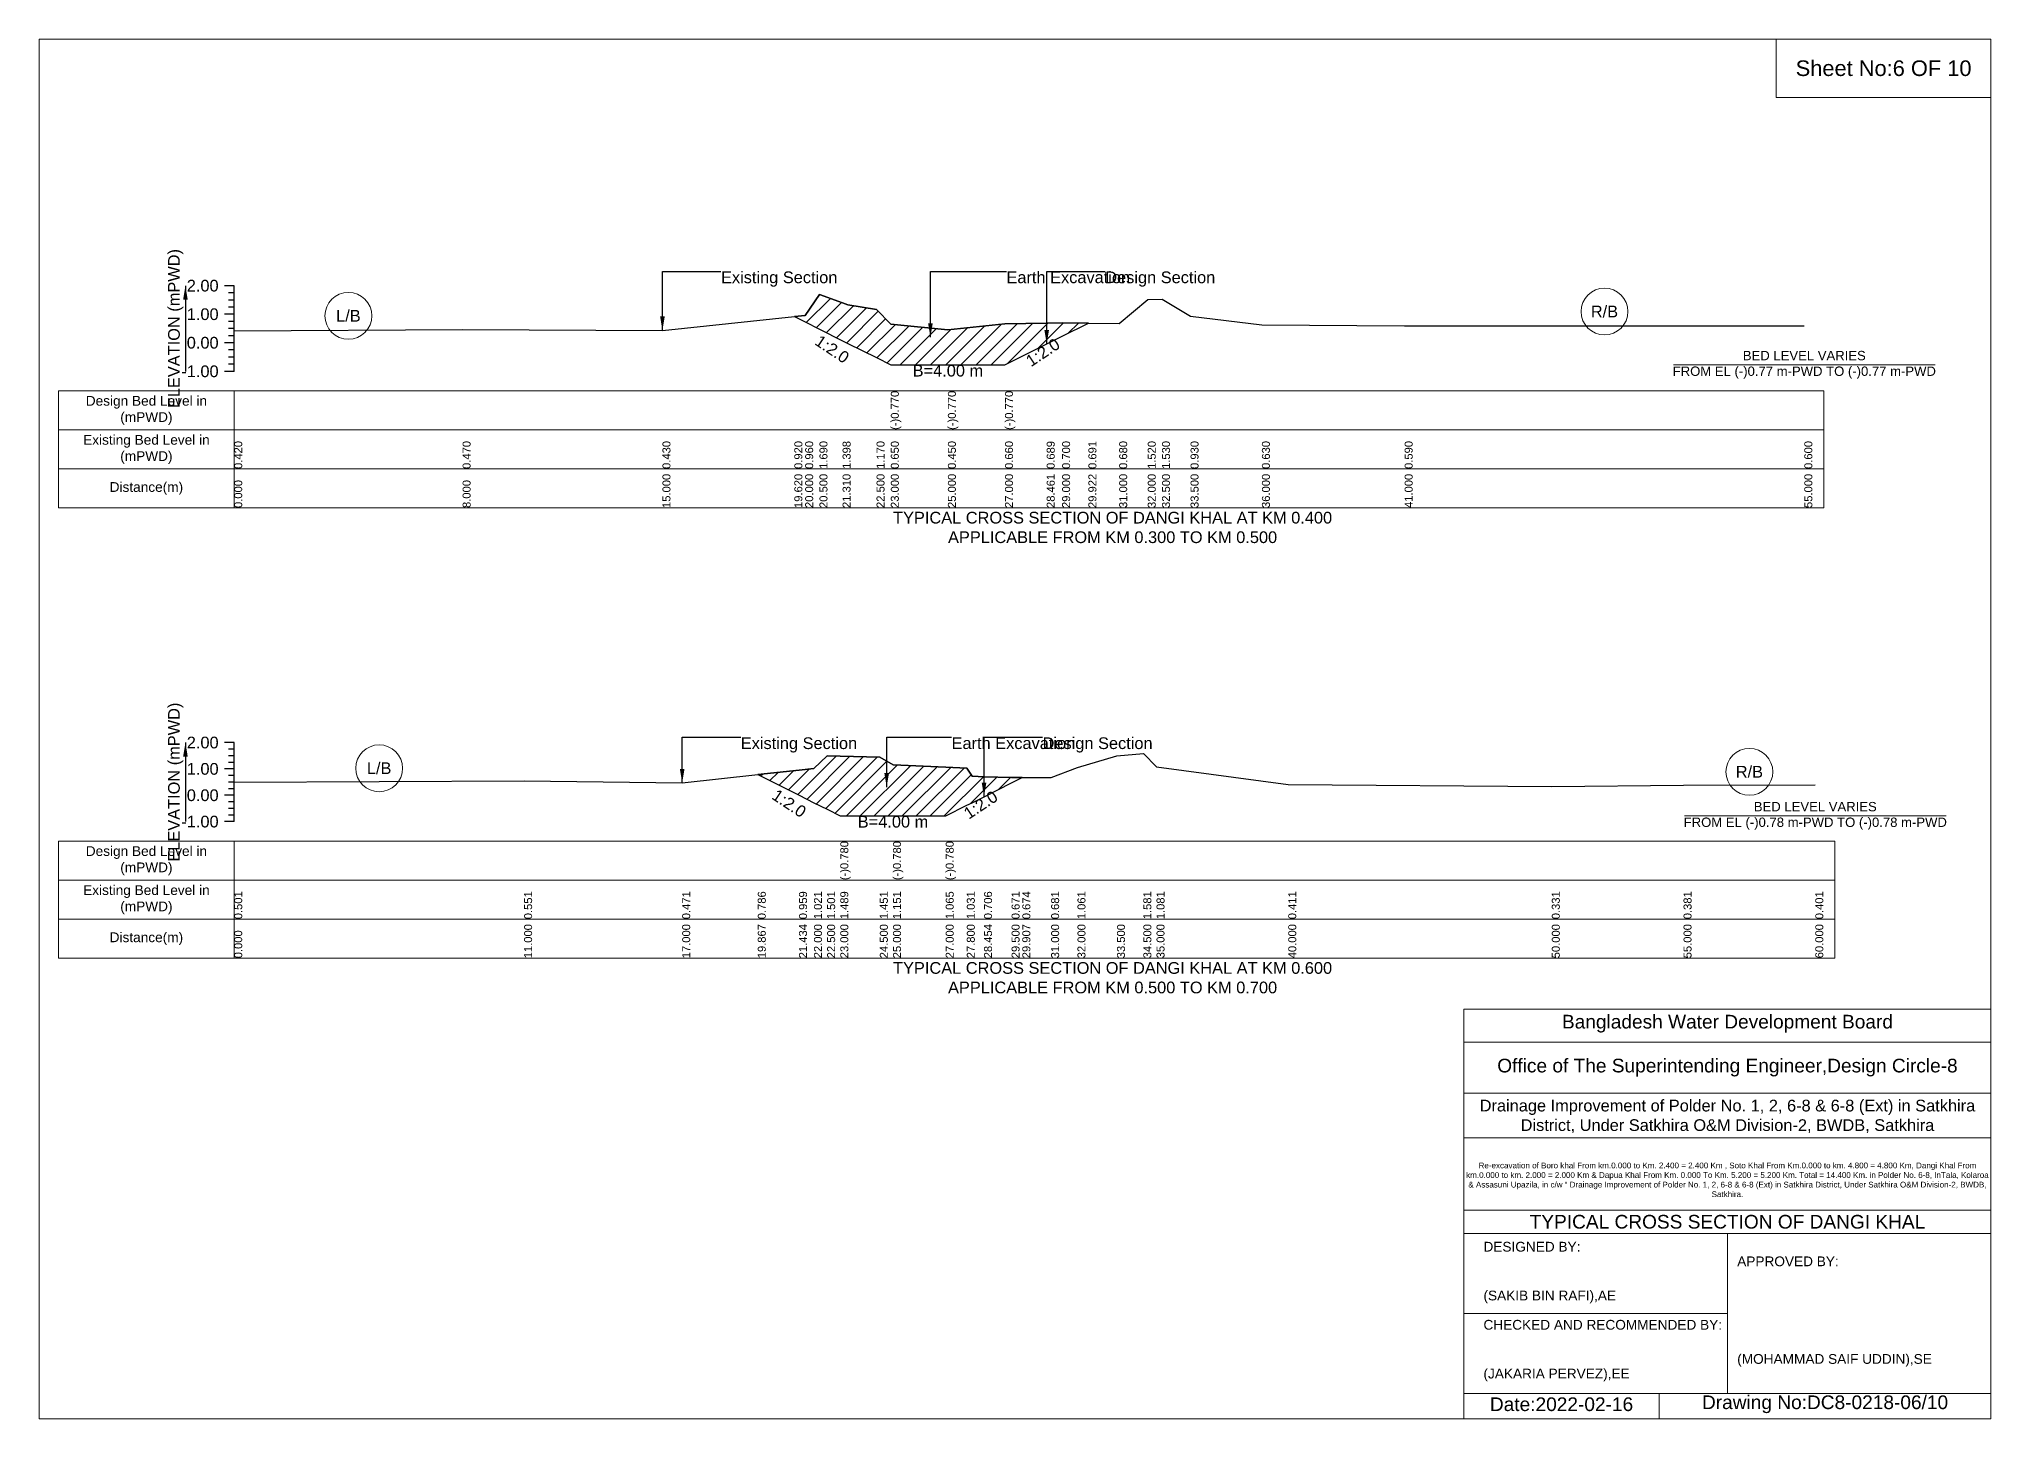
# Model space of a CAD drawing. Header units: inches. Extents: x 91000 to 408000, y -5656 to 0.
# Drawn here: x 280000 to 288000, y -5656 to 0 of the extents above; entities that cross this region are included whole.
import ezdxf

# ---------------------------------------------------------------- set-up
doc = ezdxf.new("R2010")
doc.units = ezdxf.units.IN
doc.header["$LTSCALE"] = 7
doc.header["$MEASUREMENT"] = 0
for name, color, linetype, lineweight in [('Cross section Data Border', 7, 'Continuous', 9), ('Cross Section Labels', 7, 'Continuous', 9), ('Existing_Bed_Level for Xsection', 7, 'Continuous', 25)]:
    doc.layers.add(name, color=color, linetype=linetype, lineweight=lineweight)
doc.styles.get("Standard").update_dxf_attribs({"font": 'arial.ttf'})
doc.dimstyles.get("Standard").update_dxf_attribs({"dimtxt": 45, "dimasz": 58, "dimexe": 0.18, "dimexo": 0.0625, "dimgap": 0.09, "dimtad": 0, "dimtih": 1, "dimtoh": 1, "dimdec": 4, "dimzin": 0, "dimdsep": 46, "dimtxsty": 'Standard', "dimcen": 0.09, "dimadec": 0, "dimazin": 0, "dimtfac": 1, "dimtdec": 4, "dimtofl": 0, "dimtmove": 0, "dimatfit": 3, "dimfxl": 1, "dimtolj": 1, "dimtzin": 0, "dimarcsym": 0})

msp = doc.modelspace()

# ---------------------------------------------------------------- hatches: boundary and pattern name
at = {"layer": 'Existing_Bed_Level for Xsection'}
h = msp.add_hatch(dxfattribs=at)
h.set_pattern_fill('ANSI31', color=256, scale=351, style=0)
h.paths.add_polyline_path([(283095.59406, -1137.52703), (283140, -1159.73), (283198.5, -1188.98), (283293.29703, -1236.37851), (283315.5, -1247.48), (283432.5, -1305.98), (283491, -1335.23), (283725, -1335.23), (283959, -1335.23), (284129.91176, -1249.77412), (284193, -1218.23), (284300.82353, -1164.31824), (284193, -1163.24), (284129.91176, -1164.50176), (283959, -1167.92), (283725, -1192.49), (283491, -1169.09), (283432.5, -1108.25), (283315.5, -1089.53), (283293.29703, -1081.53693), (283198.5, -1047.41), (283140, -1132.82)])
h = msp.add_hatch(dxfattribs=at)
h.set_pattern_fill('ANSI31', color=256, scale=324, style=0)
h.paths.add_polyline_path([(282945.65902, -3014.81751), (283114.82951, -3099.40275), (283176, -3129.988), (283230, -3156.988), (283284, -3183.988), (283446, -3183.988), (283500, -3183.988), (283716, -3183.988), (283802.4, -3140.788), (283824, -3129.988), (283873.00135, -3105.48732), (283986, -3048.988), (284030.0027, -3026.98665), (283986, -3027.28), (283873.00135, -3023.51338), (283824, -3021.88), (283802.4, -2988.4), (283716, -2984.69714), (283500, -2975.44), (283446, -2943.04), (283284, -2938.99), (283230, -2937.64), (283176, -2989.48), (283114.82951, -2996.20875)])

# ---------------------------------------------------------------- linework, layer by layer
at = {"layer": 'Cross section Data Border'}
for points in [[(280080, -1442.14), (287315, -1442.14), (287315, -1922.14), (280080, -1922.14)], [(280080, -3287.748), (287360, -3287.748), (287360, -3767.748), (280080, -3767.748)]]:
    msp.add_lwpolyline(points, close=True, dxfattribs=at)
for points in [[(280800, -1442.14), (280800, -1922.14)], [(280080, -1602.14), (287315, -1602.14)], [(280080, -1762.14), (287315, -1762.14)], [(280800, -3287.748), (280800, -3767.748)], [(280080, -3447.748), (287360, -3447.748)], [(280080, -3607.748), (287360, -3607.748)]]:
    msp.add_lwpolyline(points, dxfattribs=at)
at = {"layer": 'Cross Section Labels'}
for points in [[(280000, 0), (288000, 0), (288000, -5656), (280000, -5656)], [(287120, 0), (288000, 0), (288000, -240), (287120, -240)]]:
    msp.add_lwpolyline(points, close=True, dxfattribs=at)
for points in [[(286699.19427, -1335.23), (287770.80573, -1335.23)], [(286744.19427, -3183.988), (287815.80573, -3183.988)], [(285840, -5656), (285840, -3976), (288000, -3976)], [(285840, -4112), (288000, -4112)], [(285840, -4320), (288000, -4320)], [(285840, -4504), (288000, -4504)], [(285840, -4800), (288000, -4800)], [(285840, -4896), (288000, -4896)], [(286920, -4896), (286920, -5552)], [(285840, -5224), (286920, -5224)], [(285840, -5552), (288000, -5552)], [(286640, -5552), (286640, -5656)]]:
    msp.add_lwpolyline(points, dxfattribs=at)
for centre in [(281268, -1134.575), (286416, -1117.025), (281394, -2988.94), (287010, -3003.52)]:
    msp.add_circle(centre, 96, dxfattribs=at)
at = {"layer": 'Existing_Bed_Level for Xsection'}
for points in [[(280800, -1011.14), (280760, -1011.14)], [(280800, -1362.14), (280800, -1245.14), (280800, -1128.14), (280800, -1011.14)], [(280800, -1040.39), (280776, -1040.39)], [(280800, -1069.64), (280776, -1069.64)], [(280800, -1098.89), (280776, -1098.89)], [(280800, -1196), (281736, -1190.15), (282555, -1194.83), (283095.59406, -1137.52703), (283140, -1132.82), (283198.5, -1047.41), (283293.29703, -1081.53693), (283315.5, -1089.53), (283432.5, -1108.25), (283491, -1169.09), (283491, -1169.09), (283725, -1192.49), (283725, -1192.49), (283959, -1167.92), (283959, -1167.92), (284129.91176, -1164.50176), (284193, -1163.24), (284300.82353, -1164.31824), (284427, -1165.58), (284544, -1067.3), (284602.5, -1066.13), (284719.5, -1136.33), (285012, -1171.43), (285597, -1176.11), (287235, -1174.94)], [(280800, -1128.14), (280760, -1128.14)], [(280800, -1157.39), (280776, -1157.39)], [(280800, -1186.64), (280776, -1186.64)], [(280800, -1245.14), (280760, -1245.14)], [(280800, -1215.89), (280776, -1215.89)], [(280800, -1274.39), (280776, -1274.39)], [(280800, -1303.64), (280776, -1303.64)], [(280800, -1332.89), (280776, -1332.89)], [(280800, -1362.14), (280760, -1362.14)], [(280800, -2883.748), (280760, -2883.748)], [(280800, -2910.748), (280776, -2910.748)], [(280800, -2937.748), (280776, -2937.748)], [(280800, -3207.748), (280800, -3099.748), (280800, -2991.748), (280800, -2883.748)], [(280800, -3045.64), (281988, -3040.24), (282636, -3048.88), (282945.65902, -3014.81751), (283114.82951, -2996.20875), (283176, -2989.48), (283230, -2937.64), (283284, -2938.99), (283284, -2938.99), (283446, -2943.04), (283500, -2975.44), (283500, -2975.44), (283716, -2984.69714), (283716, -2984.69714), (283802.4, -2988.4), (283824, -3021.88), (283873.00135, -3023.51338), (283986, -3027.28), (284030.0027, -3026.98665), (284148, -3026.2), (284256, -2985.16), (284418, -2937.64), (284526, -2929), (284580, -2983), (285120, -3055.36), (286200, -3064), (286740, -3058.6), (287280, -3056.44)], [(280800, -2991.748), (280760, -2991.748)], [(280800, -2964.748), (280776, -2964.748)], [(280800, -3018.748), (280776, -3018.748)], [(280800, -3099.748), (280760, -3099.748)], [(280800, -3045.748), (280776, -3045.748)], [(280800, -3072.748), (280776, -3072.748)], [(280800, -3126.748), (280776, -3126.748)], [(280800, -3153.748), (280776, -3153.748)], [(280800, -3180.748), (280776, -3180.748)], [(280800, -3207.748), (280760, -3207.748)]]:
    msp.add_lwpolyline(points, dxfattribs=at)
for points in [[(283095.59406, -1137.52703), (283095.59406, -1137.52703), (283140, -1159.73), (283198.5, -1188.98), (283293.29703, -1236.37851), (283315.5, -1247.48), (283432.5, -1305.98), (283491, -1335.23), (283491, -1335.23), (283725, -1335.23), (283725, -1335.23), (283959, -1335.23), (283959, -1335.23), (284129.91176, -1249.77412), (284193, -1218.23), (284300.82353, -1164.31824), (284300.82353, -1164.31824), (284300.82353, -1164.31824), (284193, -1163.24), (284129.91176, -1164.50176), (283959, -1167.92), (283959, -1167.92), (283725, -1192.49), (283725, -1192.49), (283491, -1169.09), (283491, -1169.09), (283432.5, -1108.25), (283315.5, -1089.53), (283293.29703, -1081.53693), (283198.5, -1047.41), (283140, -1132.82), (283095.59406, -1137.52703)], [(282945.65902, -3014.81751), (282945.65902, -3014.81751), (283114.82951, -3099.40275), (283176, -3129.988), (283230, -3156.988), (283284, -3183.988), (283284, -3183.988), (283446, -3183.988), (283500, -3183.988), (283500, -3183.988), (283716, -3183.988), (283716, -3183.988), (283802.4, -3140.788), (283824, -3129.988), (283873.00135, -3105.48732), (283986, -3048.988), (284030.0027, -3026.98665), (284030.0027, -3026.98665), (284030.0027, -3026.98665), (283986, -3027.28), (283873.00135, -3023.51338), (283824, -3021.88), (283802.4, -2988.4), (283716, -2984.69714), (283716, -2984.69714), (283500, -2975.44), (283500, -2975.44), (283446, -2943.04), (283284, -2938.99), (283284, -2938.99), (283230, -2937.64), (283176, -2989.48), (283114.82951, -2996.20875), (282945.65902, -3014.81751)]]:
    msp.add_lwpolyline(points, close=True, dxfattribs=at)

# ---------------------------------------------------------------- texts
at = {"layer": 'Cross section Data Border', "char_height": 40, "width": 640, "attachment_point": 5}
for s, insert in [('Design Bed Level in (mPWD)', (280440, -1522.14)), ('Existing Bed Level in (mPWD)', (280440, -1682.14)), ('Distance(m)', (280440, -1842.14)), ('Design Bed Level in (mPWD)', (280440, -3367.748)), ('Existing Bed Level in (mPWD)', (280440, -3527.748)), ('Distance(m)', (280440, -3687.748))]:
    msp.add_mtext(s, dxfattribs=dict(at, insert=insert))
at = {"layer": 'Cross Section Labels'}
for s, insert, char_height, attachment_point in [('Sheet No:6 OF 10', (287560, -120), 64, 5), ('Existing Section', (282795, -952.64), 48, 1), ('Earth Excavation', (283965, -952.64), 48, 1), ('Design Section', (284369.91176, -952.64), 48, 1), ('L/B', (281268, -1134.575), 48, 5), ('R/B', (286416, -1117.025), 48, 5), ('BED LEVEL VARIES ^JFROM EL (-)0.77 m-PWD TO (-)0.77 m-PWD', (287235, -1335.23), 38.4, 5), ('B=4.00 m', (283725, -1335.23), 48, 2), ('TYPICAL CROSS SECTION OF DANGI KHAL AT KM 0.400^JAPPLICABLE FROM KM 0.300 TO KM 0.500', (284400, -2002.14), 48, 5), ('Existing Section', (282876, -2862.148), 48, 1), ('Earth Excavation', (283740, -2862.148), 48, 1), ('Design Section', (284113.00135, -2862.148), 48, 1), ('L/B', (281394, -2988.94), 48, 5), ('R/B', (287010, -3003.52), 48, 5), ('B=4.00 m', (283500, -3183.988), 48, 2), ('BED LEVEL VARIES ^JFROM EL (-)0.78 m-PWD TO (-)0.78 m-PWD', (287280, -3183.988), 38.4, 5), ('TYPICAL CROSS SECTION OF DANGI KHAL AT KM 0.600^JAPPLICABLE FROM KM 0.500 TO KM 0.700', (284400, -3847.748), 48, 5), ('Bangladesh Water Development Board', (286920, -4036), 56, 5), ('Office of The Superintending Engineer,Design Circle-8', (286920, -4216), 56, 5)]:
    msp.add_mtext(s, dxfattribs=dict(at, insert=insert, char_height=char_height, attachment_point=attachment_point))
at = {"layer": 'Cross Section Labels', "char_height": 48, "attachment_point": 2}
for insert, rotation in [((283264.04703, -1251.00351), 326.309932474), ((284100.66176, -1264.39912), 33.690067526), ((283087.82951, -3112.90275), 326.309932474), ((283846.00135, -3118.98732), 33.690067526)]:
    msp.add_mtext('1:2.0', dxfattribs=dict(at, insert=insert, rotation=rotation))
at = {"layer": 'Cross Section Labels'}
for s, insert, char_height, width, attachment_point in [('Drainage Improvement of Polder No. 1, 2, 6-8 & 6-8 (Ext) in Satkhira District, Under Satkhira O&M Division-2, BWDB, Satkhira', (286920, -4416), 48, 2240, 5), ('Re-excavation of Boro khal From km.0.000 to Km. 2.400 = 2.400 Km , Soto Khal From Km.0.000 to km. 4.800 = 4.800 Km, Dangi Khal From km.0.000 to km. 2.000 = 2.000 Km & Dapua Khal From Km. 0.000 To Km. 5.200 = 5.200 Km. Total = 14.400 Km. in Polder No. 6-8, InTala, Kolaroa & Assasuni Upazila, in c/w “ Drainage Improvement of Polder No. 1, 2, 6-8 & 6-8 (Ext) in Satkhira District, Under Satkhira O&M Division-2, BWDB, Satkhira.', (286920, -4676), 23.56497918, 2160, 5), ('TYPICAL CROSS SECTION OF DANGI KHAL', (286920, -4848), 56, 2240, 5), ('DESIGNED BY:^J^J^J(SAKIB BIN RAFI),AE', (285920, -5056), 40, 1120, 4), ('APPROVED BY:^J^J^J^J^J^J(MOHAMMAD SAIF UDDIN),SE', (286960, -5216), 40, 1120, 4), ('CHECKED AND RECOMMENDED BY:^J^J^J(JAKARIA PERVEZ),EE', (285920, -5376), 40, 1120, 4), ('Date:2022-02-16', (286240, -5596), 56, 1120, 5), ('Drawing No:DC8-0218-06/10', (287320, -5596), 56, 1760, 5)]:
    msp.add_mtext(s, dxfattribs=dict(at, insert=insert, char_height=char_height, width=width, attachment_point=attachment_point))
at = {"layer": 'Existing_Bed_Level for Xsection', "rotation": 90}
for s, insert, char_height, attachment_point in [('ELEVATION (mPWD)', (280560, -1186.64), 48, 5), ('(-)0.770', (283491, -1602.14), 32.8, 1), ('(-)0.770', (283725, -1602.14), 32.8, 1), ('(-)0.770', (283959, -1602.14), 32.8, 1), ('0.420', (280800, -1762.14), 32.8, 1), ('0.470', (281736, -1762.14), 32.8, 1), ('0.430', (282555, -1762.14), 32.8, 1), ('0.920', (283095.59406, -1762.14), 32.8, 1), ('0.960', (283140, -1762.14), 32.8, 1), ('1.690', (283198.5, -1762.14), 32.8, 1), ('1.398', (283293.29703, -1762.14), 32.8, 1), ('1.170', (283432.5, -1762.14), 32.8, 1), ('0.650', (283491, -1762.14), 32.8, 1), ('0.450', (283725, -1762.14), 32.8, 1), ('0.660', (283959, -1762.14), 32.8, 1), ('0.689', (284129.91176, -1762.14), 32.8, 1), ('0.700', (284193, -1762.14), 32.8, 1), ('0.691', (284300.82353, -1762.14), 32.8, 1), ('0.680', (284427, -1762.14), 32.8, 1), ('1.520', (284544, -1762.14), 32.8, 1), ('1.530', (284602.5, -1762.14), 32.8, 1), ('0.930', (284719.5, -1762.14), 32.8, 1), ('0.630', (285012, -1762.14), 32.8, 1), ('0.590', (285597, -1762.14), 32.8, 1), ('0.600', (287235, -1762.14), 32.8, 1), ('0.000', (280800, -1922.14), 32.8, 1), ('8.000', (281736, -1922.14), 32.8, 1), ('15.000', (282555, -1922.14), 32.8, 1), ('19.620', (283095.59406, -1922.14), 32.8, 1), ('20.000', (283140, -1922.14), 32.8, 1), ('20.500', (283198.5, -1922.14), 32.8, 1), ('21.310', (283293.29703, -1922.14), 32.8, 1), ('22.500', (283432.5, -1922.14), 32.8, 1), ('23.000', (283491, -1922.14), 32.8, 1), ('25.000', (283725, -1922.14), 32.8, 1), ('27.000', (283959, -1922.14), 32.8, 1), ('28.461', (284129.91176, -1922.14), 32.8, 1), ('29.000', (284193, -1922.14), 32.8, 1), ('29.922', (284300.82353, -1922.14), 32.8, 1), ('31.000', (284427, -1922.14), 32.8, 1), ('32.000', (284544, -1922.14), 32.8, 1), ('32.500', (284602.5, -1922.14), 32.8, 1), ('33.500', (284719.5, -1922.14), 32.8, 1), ('36.000', (285012, -1922.14), 32.8, 1), ('41.000', (285597, -1922.14), 32.8, 1), ('55.000', (287235, -1922.14), 32.8, 1), ('ELEVATION (mPWD)', (280560, -3045.748), 48, 5), ('(-)0.780', (283284, -3447.748), 32.8, 1), ('(-)0.780', (283500, -3447.748), 32.8, 1), ('(-)0.780', (283716, -3447.748), 32.8, 1), ('0.501', (280800, -3607.748), 32.8, 1), ('0.551', (281988, -3607.748), 32.8, 1), ('0.471', (282636, -3607.748), 32.8, 1), ('0.786', (282945.65902, -3607.748), 32.8, 1), ('0.959', (283114.82951, -3607.748), 32.8, 1), ('1.021', (283176, -3607.748), 32.8, 1), ('1.501', (283230, -3607.748), 32.8, 1), ('1.489', (283284, -3607.748), 32.8, 1), ('1.451', (283446, -3607.748), 32.8, 1), ('1.151', (283500, -3607.748), 32.8, 1), ('1.065', (283716, -3607.748), 32.8, 1), ('1.031', (283802.4, -3607.748), 32.8, 1), ('0.706', (283873.00135, -3607.748), 32.8, 1), ('0.671', (283986, -3607.748), 32.8, 1), ('0.674', (284030.0027, -3607.748), 32.8, 1), ('0.681', (284148, -3607.748), 32.8, 1), ('1.061', (284256, -3607.748), 32.8, 1), ('1.581', (284526, -3607.748), 32.8, 1), ('1.081', (284580, -3607.748), 32.8, 1), ('0.411', (285120, -3607.748), 32.8, 1), ('0.331', (286200, -3607.748), 32.8, 1), ('0.381', (286740, -3607.748), 32.8, 1), ('0.401', (287280, -3607.748), 32.8, 1), ('0.000', (280800, -3767.748), 32.8, 1), ('11.000', (281988, -3767.748), 32.8, 1), ('17.000', (282636, -3767.748), 32.8, 1), ('19.867', (282945.65902, -3767.748), 32.8, 1), ('21.434', (283114.82951, -3767.748), 32.8, 1), ('22.000', (283176, -3767.748), 32.8, 1), ('22.500', (283230, -3767.748), 32.8, 1), ('23.000', (283284, -3767.748), 32.8, 1), ('24.500', (283446, -3767.748), 32.8, 1), ('25.000', (283500, -3767.748), 32.8, 1), ('27.000', (283716, -3767.748), 32.8, 1), ('27.800', (283802.4, -3767.748), 32.8, 1), ('28.454', (283873.00135, -3767.748), 32.8, 1), ('29.500', (283986, -3767.748), 32.8, 1), ('29.907', (284030.0027, -3767.748), 32.8, 1), ('31.000', (284148, -3767.748), 32.8, 1), ('32.000', (284256, -3767.748), 32.8, 1), ('33.500', (284418, -3767.748), 32.8, 1), ('34.500', (284526, -3767.748), 32.8, 1), ('35.000', (284580, -3767.748), 32.8, 1), ('40.000', (285120, -3767.748), 32.8, 1), ('50.000', (286200, -3767.748), 32.8, 1), ('55.000', (286740, -3767.748), 32.8, 1), ('60.000', (287280, -3767.748), 32.8, 1)]:
    msp.add_mtext(s, dxfattribs=dict(at, insert=insert, char_height=char_height, attachment_point=attachment_point))
at = {"layer": 'Existing_Bed_Level for Xsection', "char_height": 48, "attachment_point": 6}
for s, insert in [('2.00', (280736, -1011.14)), ('1.00', (280736, -1128.14)), ('0.00', (280736, -1245.14)), ('-1.00', (280736, -1362.14)), ('2.00', (280736, -2883.748)), ('1.00', (280736, -2991.748)), ('0.00', (280736, -3099.748)), ('-1.00', (280736, -3207.748))]:
    msp.add_mtext(s, dxfattribs=dict(at, insert=insert))

# ---------------------------------------------------------------- leaders
at = {"layer": 'Cross Section Labels', "annotation_type": 0, "has_hookline": 1, "hookline_direction": 0}
for points, text_width in [([(282555, -1194.83), (282555, -952.64), (282794.91, -952.64)], 467.16508), ([(283653.26323, -1222.52036), (283653.26323, -952.64), (283964.91, -952.64)], 496.99318), ([(284129.91176, -1249.77412), (284129.91176, -952.64), (284369.82176, -952.64)], 441.23329), ([(282636, -3048.88), (282636, -2862.148), (282875.91, -2862.148)], 467.16508), ([(283474.0291, -3066.62113), (283474.0291, -2862.148), (283739.91, -2862.148)], 496.99318), ([(283873.00135, -3105.48732), (283873.00135, -2862.148), (284112.91135, -2862.148)], 441.23329)]:
    msp.add_leader(points, dimstyle='Standard', override={"dimasz": 57.6}, dxfattribs=dict(at, text_width=text_width))
at = {"layer": 'Existing_Bed_Level for Xsection'}
for points in [[(280600, -1011.14), (280600, -1362.14)], [(280600, -2883.748), (280600, -3207.748)]]:
    msp.add_leader(points, dimstyle='Standard', override={"dimasz": 57.6}, dxfattribs=at)

doc.saveas('drawing.dxf')
